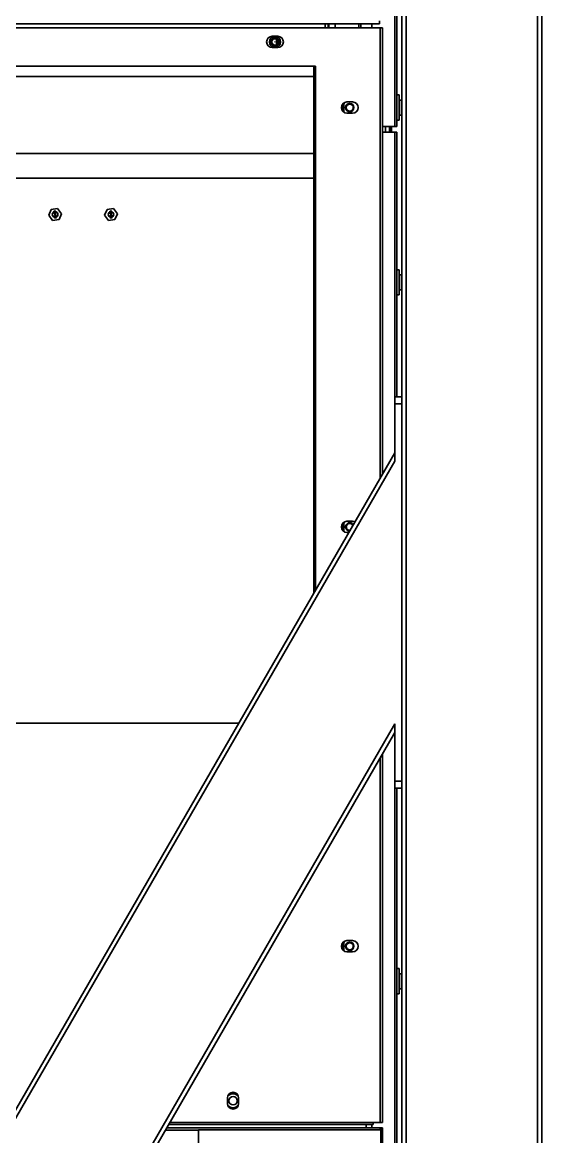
# Model space of a CAD drawing. Header units: millimetres. Extents: x 32496 to 166256, y 3504 to 23939.
# Drawn here: x 51811 to 52183, y 11259 to 12057 of the extents above; entities that cross this region are included whole.
import ezdxf

# ---------------------------------------------------------------- set-up
doc = ezdxf.new("R2010")
doc.units = ezdxf.units.MM
doc.layers.get('0').update_dxf_attribs({"lineweight": 35})

msp = doc.modelspace()

# ---------------------------------------------------------------- linework, layer by layer
at = {"linetype": 'Continuous'}
for p, q in [((52179.64, 13442.575), (52179.64, 10782.575)), ((52182.64, 13442.575), (52182.64, 10782.575)), ((52085.64, 13396.575), (52085.64, 10782.575)), ((52077.64, 11982.075), (52077.64, 12485.55)), ((52082.64, 12485.55), (52082.64, 11788.601)), ((52079.04, 12117.93), (52079.04, 11982.075)), ((51357.04, 12055.575), (52066.64, 12055.575)), ((52027.64, 12052.575), (52027.64, 12055.575)), ((52029.84, 12055.575), (52029.84, 12052.575)), ((52030.34, 12052.575), (52030.34, 12055.575)), ((52034.84, 12055.575), (52034.84, 12052.575)), ((52051.84, 12052.575), (52051.84, 12055.575)), ((52053.34, 12055.575), (52053.34, 12052.575)), ((52061.04, 12052.575), (52061.04, 12055.575)), ((52066.64, 12055.575), (52066.64, 12057.575)), ((51354.84, 12052.575), (52068.84, 12052.575)), ((51993.84, 12046.575), (51989.84, 12046.575)), ((52067.14, 11730.414), (52067.14, 12052.575)), ((52068.84, 12052.575), (52068.84, 11733.359)), ((51989.84, 12038.575), (51993.84, 12038.575)), ((51990.775, 12045.296), (51990.704, 12045.343)), ((51990.766, 12045.372), (51990.775, 12045.348)), ((51990.775, 12045.348), (51990.802, 12045.309)), ((51990.802, 12045.296), (51990.775, 12045.296)), ((51990.802, 12045.309), (51990.802, 12045.296)), ((51991.278, 12045.438), (51991.364, 12045.438)), ((51991.295, 12045.385), (51991.278, 12045.438)), ((51991.347, 12045.314), (51991.295, 12045.385)), ((51991.433, 12045.261), (51991.347, 12045.314)), ((51991.364, 12045.438), (51991.399, 12045.385)), ((51991.399, 12045.385), (51991.45, 12045.349)), ((51991.52, 12045.243), (51991.433, 12045.261)), ((51991.45, 12045.349), (51991.502, 12045.332)), ((51991.589, 12045.544), (51991.502, 12045.544)), ((51991.502, 12045.332), (51991.606, 12045.332)), ((51991.589, 12045.243), (51991.52, 12045.243)), ((51991.675, 12045.561), (51991.589, 12045.544)), ((51991.675, 12045.261), (51991.589, 12045.243)), ((51991.606, 12045.332), (51991.658, 12045.349)), ((51991.658, 12045.349), (51991.71, 12045.385)), ((51991.762, 12045.314), (51991.675, 12045.261)), ((51991.71, 12045.385), (51991.744, 12045.438)), ((51991.744, 12045.438), (51991.762, 12045.491)), ((51991.762, 12045.491), (51991.775, 12045.57)), ((51991.814, 12045.385), (51991.762, 12045.314)), ((51991.848, 12045.473), (51991.814, 12045.385)), ((51991.862, 12045.573), (51991.848, 12045.473)), ((51992.004, 12045.244), (51992.004, 12045.561)), ((51992.159, 12045.244), (51992.004, 12045.244)), ((51992.107, 12045.552), (51992.108, 12045.42)), ((51992.108, 12045.42), (51992.155, 12045.548)), ((51992.263, 12045.539), (51992.159, 12045.244)), ((51992.678, 12045.244), (51992.601, 12045.466)), ((51992.834, 12045.244), (51992.678, 12045.244)), ((51992.726, 12045.432), (51992.73, 12045.421)), ((51992.73, 12045.421), (51992.73, 12045.431)), ((51992.82, 12040.553), (51992.82, 12044.598)), ((51992.834, 12045.404), (51992.834, 12045.244)), ((51404.14, 12025.075), (52019.54, 12025.075)), ((52019.54, 12025.075), (52020.74, 12025.075)), ((52019.54, 11647.969), (52019.54, 12025.075)), ((52020.74, 12023.876), (52019.74, 12023.876)), ((52019.74, 11648.315), (52019.74, 12023.875)), ((52020.74, 12025.075), (52020.74, 12023.875)), ((52020.74, 11650.047), (52020.74, 12023.875)), ((52019.54, 12017.753), (51404.14, 12017.753)), ((52020.74, 12017.753), (52019.74, 12017.753)), ((52019.74, 12005.075), (52019.54, 12005.075)), ((52019.54, 12005.075), (52019.74, 12005.075)), ((52019.74, 12004.875), (52019.54, 12004.875)), ((52047.34, 11999.575), (52043.34, 11999.575)), ((52079.04, 12004.575), (52080.64, 12004.575)), ((52080.64, 11986.575), (52080.64, 12004.575)), ((52080.64, 12000.925), (52082.24, 12000.925)), ((52082.24, 12001.049), (52082.511, 12001.32)), ((52082.24, 11990.102), (52082.24, 12001.049)), ((52039.59, 11996.938), (52039.59, 11994.213)), ((52039.717, 11996.356), (52039.616, 11996.467)), ((52039.616, 11994.684), (52039.717, 11994.795)), ((52039.755, 11995.575), (52039.755, 11995.582)), ((52040.56, 11998.312), (52040.641, 11998.288)), ((52040.641, 11992.863), (52040.56, 11992.839)), ((52040.562, 11997.836), (52040.562, 11993.315)), ((52041.141, 11998.288), (52040.641, 11998.288)), ((52040.641, 11992.863), (52040.641, 11998.288)), ((52040.641, 11992.863), (52041.141, 11992.863)), ((52040.689, 11992.583), (52040.721, 11992.592)), ((52040.721, 11998.559), (52040.69, 11998.568)), ((52040.721, 11998.559), (52041.141, 11998.288)), ((52041.141, 11992.863), (52040.721, 11992.592)), ((52041.141, 11998.288), (52041.141, 11992.863)), ((52043.34, 11991.575), (52047.34, 11991.575)), ((52079.04, 11986.575), (52080.64, 11986.575)), ((52080.64, 11990.225), (52082.24, 11990.225)), ((52082.24, 11990.102), (52082.511, 11989.831)), ((52068.84, 11982.075), (52079.04, 11982.075)), ((52068.84, 11978.075), (52079.04, 11978.075)), ((52070.84, 11978.075), (52070.84, 11982.075)), ((52073.84, 11982.075), (52073.84, 11978.075)), ((52074.04, 11982.075), (52074.04, 11978.275)), ((52075.24, 11978.275), (52074.04, 11978.275)), ((52075.24, 11982.075), (52075.24, 11978.275)), ((52077.64, 11788.601), (52077.64, 11978.075)), ((52079.04, 11978.075), (52079.04, 11873.194)), ((51404.14, 11962.753), (52019.54, 11962.753)), ((52019.74, 11962.753), (52020.74, 11962.753)), ((52019.54, 11945.075), (51404.14, 11945.075)), ((52020.74, 11945.075), (52019.74, 11945.075)), ((51829.957, 11918.498), (51831.748, 11922.755)), ((51836.331, 11923.333), (51831.748, 11922.755)), ((51833.629, 11921.506), (51833.755, 11921.522)), ((51833.735, 11920.662), (51833.629, 11921.506)), ((51834.394, 11920.745), (51833.735, 11920.662)), ((51833.755, 11921.522), (51833.846, 11920.802)), ((51833.814, 11920.244), (51833.807, 11920.092)), ((51833.819, 11919.993), (51833.807, 11920.092)), ((51833.852, 11920.349), (51833.814, 11920.244)), ((51833.819, 11919.993), (51833.867, 11919.822)), ((51833.846, 11920.802), (51834.251, 11920.853)), ((51833.94, 11920.461), (51833.852, 11920.349)), ((51833.867, 11919.822), (51833.93, 11919.729)), ((51833.93, 11919.729), (51834.044, 11919.643)), ((51833.937, 11920.083), (51833.946, 11920.21)), ((51833.937, 11920.083), (51833.949, 11919.984)), ((51834.039, 11920.499), (51833.94, 11920.461)), ((51833.946, 11920.21), (51833.988, 11920.291)), ((51833.99, 11919.863), (51833.949, 11919.984)), ((51833.988, 11920.291), (51834.057, 11920.35)), ((51834.05, 11919.795), (51833.99, 11919.863)), ((51834.039, 11920.499), (51834.089, 11920.505)), ((51834.044, 11919.643), (51834.148, 11919.631)), ((51834.132, 11919.755), (51834.05, 11919.795)), ((51834.108, 11920.357), (51834.057, 11920.35)), ((51834.194, 11920.493), (51834.089, 11920.505)), ((51834.11, 11921.365), (51834.1, 11921.237)), ((51834.119, 11921.089), (51834.1, 11921.237)), ((51834.108, 11920.357), (51834.216, 11920.32)), ((51834.17, 11921.498), (51834.11, 11921.365)), ((51834.119, 11921.089), (51834.16, 11920.968)), ((51834.132, 11919.755), (51834.148, 11919.631)), ((51834.16, 11920.968), (51834.251, 11920.853)), ((51834.262, 11921.585), (51834.17, 11921.498)), ((51834.276, 11920.453), (51834.194, 11920.493)), ((51834.216, 11920.32), (51834.937, 11919.705)), ((51834.227, 11921.253), (51834.24, 11921.356)), ((51834.227, 11921.253), (51834.245, 11921.105)), ((51834.24, 11921.356), (51834.281, 11921.437)), ((51834.283, 11921.009), (51834.245, 11921.105)), ((51834.382, 11921.651), (51834.262, 11921.585)), ((51834.271, 11919.268), (51834.448, 11919.291)), ((51834.277, 11919.219), (51834.271, 11919.268)), ((51834.911, 11919.903), (51834.276, 11920.453)), ((51834.455, 11919.241), (51834.277, 11919.219)), ((51834.281, 11921.437), (51834.351, 11921.496)), ((51834.372, 11920.919), (51834.283, 11921.009)), ((51834.328, 11919.427), (51834.306, 11919.399)), ((51834.306, 11919.399), (51834.448, 11919.291)), ((51834.499, 11919.297), (51834.328, 11919.427)), ((51834.455, 11919.241), (51834.344, 11919.101)), ((51834.344, 11919.101), (51834.372, 11919.08)), ((51834.351, 11921.496), (51834.423, 11921.53)), ((51834.372, 11920.919), (51834.394, 11920.745)), ((51834.372, 11919.08), (51834.505, 11919.248)), ((51834.382, 11921.651), (51834.484, 11921.664)), ((51834.474, 11921.537), (51834.423, 11921.53)), ((51834.474, 11921.537), (51834.553, 11921.521)), ((51834.617, 11921.63), (51834.484, 11921.664)), ((51834.632, 11919.465), (51834.499, 11919.297)), ((51834.505, 11919.248), (51834.676, 11919.118)), ((51834.55, 11919.304), (51834.661, 11919.443)), ((51834.55, 11919.304), (51834.727, 11919.326)), ((51834.553, 11921.521), (51834.635, 11921.481)), ((51834.733, 11919.276), (51834.556, 11919.254)), ((51834.698, 11919.146), (51834.556, 11919.254)), ((51834.698, 11920.985), (51834.603, 11920.923)), ((51834.622, 11920.774), (51834.603, 11920.923)), ((51834.727, 11921.569), (51834.617, 11921.63)), ((51834.622, 11920.774), (51834.717, 11920.836)), ((51834.661, 11919.443), (51834.632, 11919.465)), ((51834.635, 11921.481), (51834.695, 11921.413)), ((51834.65, 11918.913), (51834.802, 11918.932)), ((51834.682, 11918.665), (51834.65, 11918.913)), ((51834.676, 11919.118), (51834.698, 11919.146)), ((51834.695, 11921.413), (51834.733, 11921.317)), ((51834.739, 11921.066), (51834.698, 11920.985)), ((51834.717, 11920.836), (51834.809, 11920.924)), ((51834.819, 11921.454), (51834.727, 11921.569)), ((51834.727, 11919.326), (51834.733, 11919.276)), ((51834.752, 11921.168), (51834.733, 11921.317)), ((51834.752, 11921.168), (51834.739, 11921.066)), ((51834.802, 11918.932), (51834.834, 11918.684)), ((51834.809, 11920.924), (51834.869, 11921.057)), ((51834.86, 11921.333), (51834.819, 11921.454)), ((51834.824, 11920.598), (51834.951, 11920.614)), ((51834.911, 11919.903), (51834.824, 11920.598)), ((51834.86, 11921.333), (51834.879, 11921.184)), ((51834.869, 11921.057), (51834.879, 11921.184)), ((51835.063, 11919.721), (51834.937, 11919.705)), ((51834.951, 11920.614), (51835.063, 11919.721)), ((51836.331, 11923.333), (51839.122, 11919.653)), ((51839.122, 11919.653), (51837.331, 11915.396)), ((51869.957, 11918.498), (51871.748, 11922.755)), ((51876.331, 11923.333), (51871.748, 11922.755)), ((51873.629, 11921.506), (51873.755, 11921.522)), ((51873.735, 11920.662), (51873.629, 11921.506)), ((51874.394, 11920.745), (51873.735, 11920.662)), ((51873.755, 11921.522), (51873.846, 11920.802)), ((51873.814, 11920.244), (51873.807, 11920.092)), ((51873.819, 11919.993), (51873.807, 11920.092)), ((51873.852, 11920.349), (51873.814, 11920.244)), ((51873.819, 11919.993), (51873.867, 11919.822)), ((51873.846, 11920.802), (51874.251, 11920.853)), ((51873.94, 11920.461), (51873.852, 11920.349)), ((51873.867, 11919.822), (51873.93, 11919.729)), ((51873.93, 11919.729), (51874.044, 11919.643)), ((51873.937, 11920.083), (51873.946, 11920.21)), ((51873.937, 11920.083), (51873.949, 11919.984)), ((51874.039, 11920.499), (51873.94, 11920.461)), ((51873.946, 11920.21), (51873.988, 11920.291)), ((51873.99, 11919.863), (51873.949, 11919.984)), ((51873.988, 11920.291), (51874.057, 11920.35)), ((51874.05, 11919.795), (51873.99, 11919.863)), ((51874.039, 11920.499), (51874.089, 11920.505)), ((51874.044, 11919.643), (51874.148, 11919.631)), ((51874.132, 11919.755), (51874.05, 11919.795)), ((51874.108, 11920.357), (51874.057, 11920.35)), ((51874.194, 11920.493), (51874.089, 11920.505)), ((51874.11, 11921.365), (51874.1, 11921.237)), ((51874.119, 11921.089), (51874.1, 11921.237)), ((51874.108, 11920.357), (51874.216, 11920.32)), ((51874.17, 11921.498), (51874.11, 11921.365)), ((51874.119, 11921.089), (51874.16, 11920.968)), ((51874.132, 11919.755), (51874.148, 11919.631)), ((51874.16, 11920.968), (51874.251, 11920.853)), ((51874.262, 11921.585), (51874.17, 11921.498)), ((51874.276, 11920.453), (51874.194, 11920.493)), ((51874.216, 11920.32), (51874.937, 11919.705)), ((51874.227, 11921.253), (51874.24, 11921.356)), ((51874.227, 11921.253), (51874.245, 11921.105)), ((51874.24, 11921.356), (51874.281, 11921.437)), ((51874.283, 11921.009), (51874.245, 11921.105)), ((51874.382, 11921.651), (51874.262, 11921.585)), ((51874.271, 11919.268), (51874.448, 11919.291)), ((51874.277, 11919.219), (51874.271, 11919.268)), ((51874.911, 11919.903), (51874.276, 11920.453)), ((51874.455, 11919.241), (51874.277, 11919.219)), ((51874.281, 11921.437), (51874.351, 11921.496)), ((51874.372, 11920.919), (51874.283, 11921.009)), ((51874.328, 11919.427), (51874.306, 11919.399)), ((51874.306, 11919.399), (51874.448, 11919.291)), ((51874.499, 11919.297), (51874.328, 11919.427)), ((51874.455, 11919.241), (51874.344, 11919.101)), ((51874.344, 11919.101), (51874.372, 11919.08)), ((51874.351, 11921.496), (51874.423, 11921.53)), ((51874.372, 11920.919), (51874.394, 11920.745)), ((51874.372, 11919.08), (51874.505, 11919.248)), ((51874.382, 11921.651), (51874.484, 11921.664)), ((51874.474, 11921.537), (51874.423, 11921.53)), ((51874.474, 11921.537), (51874.553, 11921.521)), ((51874.617, 11921.63), (51874.484, 11921.664)), ((51874.632, 11919.465), (51874.499, 11919.297)), ((51874.505, 11919.248), (51874.676, 11919.118)), ((51874.55, 11919.304), (51874.661, 11919.443)), ((51874.55, 11919.304), (51874.727, 11919.326)), ((51874.553, 11921.521), (51874.635, 11921.481)), ((51874.733, 11919.276), (51874.556, 11919.254)), ((51874.698, 11919.146), (51874.556, 11919.254)), ((51874.698, 11920.985), (51874.603, 11920.923)), ((51874.622, 11920.774), (51874.603, 11920.923)), ((51874.727, 11921.569), (51874.617, 11921.63)), ((51874.622, 11920.774), (51874.717, 11920.836)), ((51874.661, 11919.443), (51874.632, 11919.465)), ((51874.635, 11921.481), (51874.695, 11921.413)), ((51874.65, 11918.913), (51874.802, 11918.932)), ((51874.682, 11918.665), (51874.65, 11918.913)), ((51874.676, 11919.118), (51874.698, 11919.146)), ((51874.695, 11921.413), (51874.733, 11921.317)), ((51874.739, 11921.066), (51874.698, 11920.985)), ((51874.717, 11920.836), (51874.809, 11920.924)), ((51874.819, 11921.454), (51874.727, 11921.569)), ((51874.727, 11919.326), (51874.733, 11919.276)), ((51874.752, 11921.168), (51874.733, 11921.317)), ((51874.752, 11921.168), (51874.739, 11921.066)), ((51874.802, 11918.932), (51874.834, 11918.684)), ((51874.809, 11920.924), (51874.869, 11921.057)), ((51874.86, 11921.333), (51874.819, 11921.454)), ((51874.824, 11920.598), (51874.951, 11920.614)), ((51874.911, 11919.903), (51874.824, 11920.598)), ((51874.86, 11921.333), (51874.879, 11921.184)), ((51874.869, 11921.057), (51874.879, 11921.184)), ((51875.063, 11919.721), (51874.937, 11919.705)), ((51874.951, 11920.614), (51875.063, 11919.721)), ((51876.331, 11923.333), (51879.122, 11919.653)), ((51879.122, 11919.653), (51877.331, 11915.396)), ((51832.749, 11914.818), (51829.957, 11918.498)), ((51832.749, 11914.818), (51837.331, 11915.396)), ((51833.998, 11918.579), (51834.682, 11918.665)), ((51834.016, 11918.43), (51833.998, 11918.579)), ((51834.016, 11918.43), (51834.775, 11917.921)), ((51834.116, 11917.636), (51835.307, 11917.786)), ((51834.145, 11917.413), (51834.116, 11917.636)), ((51834.145, 11917.413), (51835.255, 11917.175)), ((51834.7, 11918.516), (51834.219, 11918.456)), ((51834.753, 11918.095), (51834.219, 11918.456)), ((51835.255, 11917.175), (51834.238, 11916.669)), ((51834.266, 11916.446), (51834.238, 11916.669)), ((51835.457, 11916.596), (51834.266, 11916.446)), ((51835.326, 11917.637), (51834.388, 11917.519)), ((51835.369, 11917.29), (51834.388, 11917.519)), ((51834.501, 11916.626), (51835.395, 11917.092)), ((51834.501, 11916.626), (51835.438, 11916.745)), ((51834.753, 11918.095), (51834.7, 11918.516)), ((51834.927, 11917.94), (51834.775, 11917.921)), ((51834.834, 11918.684), (51835.188, 11918.729)), ((51835.207, 11918.58), (51834.852, 11918.535)), ((51834.852, 11918.535), (51834.927, 11917.94)), ((51835.188, 11918.729), (51835.207, 11918.58)), ((51835.307, 11917.786), (51835.326, 11917.637)), ((51835.369, 11917.29), (51835.395, 11917.092)), ((51835.438, 11916.745), (51835.457, 11916.596)), ((51872.749, 11914.818), (51869.957, 11918.498)), ((51872.749, 11914.818), (51877.331, 11915.396)), ((51873.998, 11918.579), (51874.682, 11918.665)), ((51874.016, 11918.43), (51873.998, 11918.579)), ((51874.016, 11918.43), (51874.775, 11917.921)), ((51874.116, 11917.636), (51875.307, 11917.786)), ((51874.145, 11917.413), (51874.116, 11917.636)), ((51874.145, 11917.413), (51875.255, 11917.175)), ((51874.7, 11918.516), (51874.219, 11918.456)), ((51874.753, 11918.095), (51874.219, 11918.456)), ((51875.255, 11917.175), (51874.238, 11916.669)), ((51874.266, 11916.446), (51874.238, 11916.669)), ((51875.457, 11916.596), (51874.266, 11916.446)), ((51875.326, 11917.637), (51874.388, 11917.519)), ((51875.369, 11917.29), (51874.388, 11917.519)), ((51874.501, 11916.626), (51875.395, 11917.092)), ((51874.501, 11916.626), (51875.438, 11916.745)), ((51874.753, 11918.095), (51874.7, 11918.516)), ((51874.927, 11917.94), (51874.775, 11917.921)), ((51874.834, 11918.684), (51875.188, 11918.729)), ((51875.207, 11918.58), (51874.852, 11918.535)), ((51874.852, 11918.535), (51874.927, 11917.94)), ((51875.188, 11918.729), (51875.207, 11918.58)), ((51875.307, 11917.786), (51875.326, 11917.637)), ((51875.369, 11917.29), (51875.395, 11917.092)), ((51875.438, 11916.745), (51875.457, 11916.596)), ((52019.54, 11898.986), (52019.74, 11898.986)), ((52019.54, 11897.947), (52019.74, 11897.947)), ((52079.04, 11879.575), (52080.64, 11879.575)), ((52080.64, 11861.575), (52080.64, 11879.575)), ((52079.04, 11873.194), (52079.04, 11867.93)), ((52080.64, 11875.925), (52082.24, 11875.925)), ((52082.24, 11876.049), (52082.511, 11876.32)), ((52082.24, 11865.102), (52082.24, 11876.049)), ((52079.04, 11867.93), (52079.04, 11788.601)), ((52080.64, 11865.225), (52082.24, 11865.225)), ((52082.24, 11865.102), (52082.511, 11864.831)), ((52079.04, 11861.575), (52080.64, 11861.575)), ((52082.64, 11788.601), (52077.64, 11788.601)), ((52077.64, 11742.601), (52077.64, 11788.601)), ((52082.64, 11783.601), (52077.64, 11783.601)), ((52082.64, 11788.601), (52082.64, 11508.601)), ((52019.74, 11768.806), (52019.54, 11768.806)), ((52077.64, 11748.601), (51577.64, 10882.575)), ((52077.64, 11742.601), (51581.104, 10882.575)), ((52039.59, 11696.938), (52039.59, 11694.213)), ((52039.717, 11696.356), (52039.616, 11696.467)), ((52040.56, 11698.312), (52040.641, 11698.288)), ((52040.562, 11697.836), (52040.562, 11693.315)), ((52041.141, 11698.288), (52040.641, 11698.288)), ((52040.641, 11692.863), (52040.641, 11698.288)), ((52040.721, 11698.559), (52040.69, 11698.568)), ((52040.721, 11698.559), (52041.141, 11698.288)), ((52041.141, 11698.288), (52041.141, 11692.863)), ((52047.34, 11699.575), (52043.34, 11699.575)), ((52039.616, 11694.684), (52039.717, 11694.795)), ((52039.755, 11695.575), (52039.755, 11695.582)), ((52040.641, 11692.863), (52040.56, 11692.839)), ((52040.641, 11692.863), (52041.141, 11692.863)), ((52040.689, 11692.583), (52040.721, 11692.592)), ((52041.141, 11692.863), (52040.721, 11692.592)), ((52043.34, 11691.575), (52044.716, 11691.575)), ((51402.94, 11555.075), (51965.908, 11555.075)), ((52077.64, 11554.601), (51689.646, 10882.575)), ((52077.64, 11508.601), (52077.64, 11554.601)), ((52077.64, 11548.601), (51693.11, 10882.575)), ((52067.14, 11269.575), (52067.14, 11530.414)), ((52068.84, 11533.359), (52068.84, 11269.575)), ((52082.64, 11513.601), (52077.64, 11513.601)), ((52082.64, 11508.601), (52077.64, 11508.601)), ((52077.64, 10982.575), (52077.64, 11508.601)), ((52079.04, 11508.601), (52079.04, 11373.194)), ((52082.64, 11508.601), (52082.64, 10782.575)), ((52039.59, 11396.938), (52039.59, 11394.213)), ((52039.717, 11396.356), (52039.616, 11396.467)), ((52039.616, 11394.684), (52039.717, 11394.795)), ((52039.755, 11395.575), (52039.755, 11395.582)), ((52040.56, 11398.312), (52040.641, 11398.288)), ((52040.641, 11392.863), (52040.56, 11392.839)), ((52040.562, 11397.836), (52040.562, 11393.315)), ((52041.141, 11398.288), (52040.641, 11398.288)), ((52040.641, 11392.863), (52040.641, 11398.288)), ((52040.641, 11392.863), (52041.141, 11392.863)), ((52040.721, 11398.559), (52040.69, 11398.568)), ((52040.721, 11398.559), (52041.141, 11398.288)), ((52041.141, 11392.863), (52040.721, 11392.592)), ((52041.141, 11398.288), (52041.141, 11392.863)), ((52047.34, 11399.575), (52043.34, 11399.575)), ((52040.689, 11392.583), (52040.721, 11392.592)), ((52043.34, 11391.575), (52047.34, 11391.575)), ((52079.04, 11379.575), (52080.64, 11379.575)), ((52080.64, 11361.575), (52080.64, 11379.575)), ((52079.04, 11373.194), (52079.04, 11367.93)), ((52080.64, 11375.925), (52082.24, 11375.925)), ((52082.24, 11376.049), (52082.511, 11376.32)), ((52082.24, 11365.102), (52082.24, 11376.049)), ((52079.04, 11367.93), (52079.04, 11123.194)), ((52079.04, 11361.575), (52080.64, 11361.575)), ((52080.64, 11365.225), (52082.24, 11365.225)), ((52082.24, 11365.102), (52082.511, 11364.831)), ((51957.84, 11287.075), (51957.84, 11283.075)), ((51965.84, 11283.075), (51965.84, 11287.075)), ((51914.235, 11265.575), (52068.84, 11265.575)), ((51914.35, 11265.775), (52057.14, 11265.775)), ((51915.678, 11268.075), (52062.14, 11268.075)), ((51916.544, 11269.575), (52062.14, 11269.575)), ((52057.14, 11265.575), (52057.14, 11268.075)), ((52061.04, 11265.575), (52061.04, 11268.075)), ((52062.14, 11269.575), (52068.84, 11269.575)), ((52062.14, 11268.075), (52062.14, 11269.575)), ((52067.14, 11265.575), (52067.14, 11264.175)), ((52067.44, 10983.975), (52067.44, 11265.575)), ((52068.84, 10982.575), (52068.84, 11265.575)), ((51913.369, 11264.075), (51937.14, 11264.075)), ((52067.14, 11264.175), (51937.14, 11264.175)), ((51937.14, 10881.575), (51937.14, 11264.075))]:
    msp.add_line(p, q, dxfattribs=at)
for points in [[(52039.717, 11996.356), (52039.683, 11996.393), (52039.65, 11996.43), (52039.616, 11996.467)], [(52039.616, 11994.684), (52039.65, 11994.721), (52039.683, 11994.758), (52039.717, 11994.795)], [(52039.717, 11696.356), (52039.683, 11696.393), (52039.65, 11696.43), (52039.616, 11696.467)], [(52039.616, 11694.684), (52039.65, 11694.721), (52039.683, 11694.758), (52039.717, 11694.795)], [(52039.717, 11396.356), (52039.683, 11396.393), (52039.65, 11396.43), (52039.616, 11396.467)], [(52039.616, 11394.684), (52039.65, 11394.721), (52039.683, 11394.758), (52039.717, 11394.795)]]:
    msp.add_lwpolyline(points, dxfattribs=at)
for centre, radius in [((51991.84, 12042.575), 4), ((51991.84, 12042.575), 3), ((51991.84, 12042.575), 2.25), ((51991.84, 12042.575), 0.1), ((52045.34, 11995.575), 3), ((52045.34, 11995.575), 2.5), ((51834.54, 11919.075), 2), ((51874.54, 11919.075), 2), ((52045.34, 11395.575), 3), ((52045.34, 11395.575), 2.5), ((51961.84, 11285.075), 3)]:
    msp.add_circle(centre, radius, dxfattribs=at)
for centre, radius, start, end in [((51989.84, 12042.575), 4, 90, 270), ((51993.84, 12042.575), 4, 270, 90), ((52019.54, 12023.875), 1.2, 0, 90), ((52019.54, 12023.875), 0.2, 0, 90), ((52043.34, 11995.575), 4, 90, 270), ((52045.34, 11995.575), 5.499, 145.89281, 147.135694), ((52045.34, 11995.575), 4.999, 130.344808, 147.135694), ((52047.34, 11995.575), 4, 270, 90), ((52045.34, 11995.575), 5.661, 177.865042, 182.134958), ((52045.34, 11995.575), 5.585, 149.24232, 179.937678), ((52045.34, 11995.575), 5.585, 180, 210.761228), ((52045.34, 11995.575), 5.285, 154.679393, 205.320607), ((52041.069, 11998.32), 0.509, 163.919462, 180.857798), ((52045.34, 11995.575), 5.499, 212.864306, 214.099446), ((52045.34, 11995.575), 4.999, 212.864306, 229.65844), ((52075.44, 11978.275), 1.4, 180, 188.236633), ((52075.44, 11978.275), 0.2, 180, 270), ((52043.34, 11695.575), 4, 90, 270), ((52045.34, 11695.575), 5.661, 177.865042, 182.134958), ((52045.34, 11695.575), 5.585, 149.24232, 179.937678), ((52045.34, 11695.575), 5.285, 154.679393, 205.320607), ((52041.069, 11698.32), 0.509, 163.919462, 180.857798), ((52045.34, 11695.575), 5.499, 145.89281, 147.135694), ((52045.34, 11695.575), 4.999, 130.344808, 147.135694), ((52045.34, 11695.575), 3, 30.763483, 269.163257), ((52045.34, 11695.575), 2.5, 24.175543, 275.9282), ((52047.34, 11695.575), 4, 63.904835, 90), ((52045.34, 11695.575), 3, 30.75283, 30.763483), ((52045.34, 11695.575), 5.585, 180, 210.761228), ((52045.34, 11695.575), 5.499, 212.864306, 214.099446), ((52045.34, 11695.575), 4.999, 212.864306, 229.65844), ((52043.34, 11395.575), 4, 90, 270), ((52045.34, 11395.575), 5.661, 177.865042, 182.134958), ((52045.34, 11395.575), 5.585, 149.24232, 179.937678), ((52045.34, 11395.575), 5.585, 180, 210.761228), ((52045.34, 11395.575), 5.285, 154.679393, 205.320607), ((52041.069, 11398.32), 0.509, 163.919462, 180.857798), ((52045.34, 11395.575), 5.499, 145.89281, 147.135694), ((52045.34, 11395.575), 4.999, 130.344808, 147.135694), ((52045.34, 11395.575), 4.999, 212.864306, 229.65844), ((52047.34, 11395.575), 4, 270, 90), ((52045.34, 11395.575), 5.499, 212.864306, 214.099446), ((51961.84, 11287.075), 4, 0, 180), ((51961.84, 11285.075), 5, 40.41921, 139.589237), ((51961.84, 11283.075), 4, 180, 0), ((51961.84, 11285.075), 5, 220.41921, 319.589237)]:
    msp.add_arc(centre, radius, start, end, dxfattribs=at)
msp.add_ellipse((52018.34, 11762.34), major_axis=(0, 1.617), ratio=0.8660254, start_param=4.1792104, end_param=4.712389, dxfattribs=at)
for points, knots in [([(52039.717, 11996.356), (52039.711, 11996.317), (52039.683, 11996.237), (52039.625, 11996.175), (52039.59, 11996.151)], [0, 0, 0, 0, 0.4840345, 1, 1, 1, 1]), ([(52039.717, 11994.795), (52039.711, 11994.835), (52039.683, 11994.914), (52039.625, 11994.976), (52039.59, 11995)], [0, 0, 0, 0, 0.4870421, 1, 1, 1, 1]), ([(52039.682, 11995.786), (52039.684, 11995.824), (52039.687, 11995.897), (52039.693, 11996.003), (52039.7, 11996.1), (52039.707, 11996.184), (52039.712, 11996.245), (52039.715, 11996.285), (52039.717, 11996.309), (52039.718, 11996.328), (52039.718, 11996.342), (52039.718, 11996.35), (52039.718, 11996.355), (52039.717, 11996.356)], [0, 0, 0, 0, 0.1964865, 0.3846809, 0.5567494, 0.706456, 0.8286292, 0.8782322, 0.9196984, 0.9527628, 0.9771907, 0.9928965, 1, 1, 1, 1]), ([(52039.717, 11994.795), (52039.718, 11994.796), (52039.718, 11994.801), (52039.718, 11994.809), (52039.718, 11994.823), (52039.717, 11994.842), (52039.715, 11994.866), (52039.712, 11994.906), (52039.707, 11994.967), (52039.7, 11995.051), (52039.693, 11995.148), (52039.687, 11995.254), (52039.684, 11995.327), (52039.682, 11995.365)], [0, 0, 0, 0, 0.0070922, 0.0227762, 0.0472013, 0.0802905, 0.1217895, 0.1714132, 0.2935698, 0.4432488, 0.6153365, 0.8035356, 1, 1, 1, 1]), ([(52040.58, 11992.69), (52040.576, 11992.702), (52040.564, 11992.751), (52040.559, 11992.801), (52040.56, 11992.839)], [0, 0, 0, 0, 0.2449643, 1, 1, 1, 1]), ([(52040.562, 11997.836), (52040.562, 11997.877), (52040.562, 11998.035), (52040.561, 11998.194), (52040.56, 11998.312)], [0, 0, 0, 0, 0.2575485, 1, 1, 1, 1]), ([(52040.56, 11992.839), (52040.56, 11992.877), (52040.562, 11993.035), (52040.562, 11993.194), (52040.562, 11993.315)], [0, 0, 0, 0, 0.2366786, 1, 1, 1, 1]), ([(52040.641, 11998.288), (52040.641, 11998.336), (52040.655, 11998.431), (52040.695, 11998.519), (52040.721, 11998.559)], [0, 0, 0, 0, 0.5, 1, 1, 1, 1]), ([(52040.641, 11992.863), (52040.641, 11992.815), (52040.655, 11992.72), (52040.695, 11992.632), (52040.721, 11992.592)], [0, 0, 0, 0, 0.5, 1, 1, 1, 1]), ([(52082.511, 11989.831), (52082.486, 11989.855), (52082.393, 11989.951), (52082.303, 11990.05), (52082.24, 11990.127)], [0, 0, 0, 0, 0.2550615, 1, 1, 1, 1]), ([(52082.511, 11864.831), (52082.486, 11864.855), (52082.393, 11864.951), (52082.303, 11865.05), (52082.24, 11865.127)], [0, 0, 0, 0, 0.2550615, 1, 1, 1, 1]), ([(52039.717, 11696.356), (52039.711, 11696.317), (52039.683, 11696.237), (52039.625, 11696.175), (52039.59, 11696.151)], [0, 0, 0, 0, 0.4840345, 1, 1, 1, 1]), ([(52039.682, 11695.786), (52039.684, 11695.824), (52039.687, 11695.897), (52039.693, 11696.003), (52039.7, 11696.1), (52039.707, 11696.184), (52039.712, 11696.245), (52039.715, 11696.285), (52039.717, 11696.309), (52039.718, 11696.328), (52039.718, 11696.342), (52039.718, 11696.35), (52039.718, 11696.355), (52039.717, 11696.356)], [0, 0, 0, 0, 0.1964865, 0.3846809, 0.5567494, 0.706456, 0.8286292, 0.8782322, 0.9196984, 0.9527628, 0.9771907, 0.9928965, 1, 1, 1, 1]), ([(52040.562, 11697.836), (52040.562, 11697.877), (52040.562, 11698.035), (52040.561, 11698.194), (52040.56, 11698.312)], [0, 0, 0, 0, 0.2575485, 1, 1, 1, 1]), ([(52040.641, 11698.288), (52040.641, 11698.336), (52040.655, 11698.431), (52040.695, 11698.519), (52040.721, 11698.559)], [0, 0, 0, 0, 0.5, 1, 1, 1, 1]), ([(52039.717, 11694.795), (52039.711, 11694.835), (52039.683, 11694.914), (52039.625, 11694.976), (52039.59, 11695)], [0, 0, 0, 0, 0.4870421, 1, 1, 1, 1]), ([(52039.717, 11694.795), (52039.718, 11694.796), (52039.718, 11694.801), (52039.718, 11694.809), (52039.718, 11694.823), (52039.717, 11694.842), (52039.715, 11694.866), (52039.712, 11694.906), (52039.707, 11694.967), (52039.7, 11695.051), (52039.693, 11695.148), (52039.687, 11695.254), (52039.684, 11695.327), (52039.682, 11695.365)], [0, 0, 0, 0, 0.0070922, 0.0227762, 0.0472013, 0.0802905, 0.1217895, 0.1714132, 0.2935698, 0.4432488, 0.6153365, 0.8035356, 1, 1, 1, 1]), ([(52040.58, 11692.69), (52040.576, 11692.702), (52040.564, 11692.751), (52040.559, 11692.801), (52040.56, 11692.839)], [0, 0, 0, 0, 0.2449643, 1, 1, 1, 1]), ([(52040.56, 11692.839), (52040.56, 11692.877), (52040.562, 11693.035), (52040.562, 11693.194), (52040.562, 11693.315)], [0, 0, 0, 0, 0.2366786, 1, 1, 1, 1]), ([(52040.641, 11692.863), (52040.641, 11692.815), (52040.655, 11692.72), (52040.695, 11692.632), (52040.721, 11692.592)], [0, 0, 0, 0, 0.5, 1, 1, 1, 1]), ([(52039.717, 11396.356), (52039.711, 11396.317), (52039.683, 11396.237), (52039.625, 11396.175), (52039.59, 11396.151)], [0, 0, 0, 0, 0.4840345, 1, 1, 1, 1]), ([(52039.717, 11394.795), (52039.711, 11394.835), (52039.683, 11394.914), (52039.625, 11394.976), (52039.59, 11395)], [0, 0, 0, 0, 0.4870421, 1, 1, 1, 1]), ([(52039.682, 11395.786), (52039.684, 11395.824), (52039.687, 11395.897), (52039.693, 11396.003), (52039.7, 11396.1), (52039.707, 11396.184), (52039.712, 11396.245), (52039.715, 11396.285), (52039.717, 11396.309), (52039.718, 11396.328), (52039.718, 11396.342), (52039.718, 11396.35), (52039.718, 11396.355), (52039.717, 11396.356)], [0, 0, 0, 0, 0.1964865, 0.3846809, 0.5567494, 0.706456, 0.8286292, 0.8782322, 0.9196984, 0.9527628, 0.9771907, 0.9928965, 1, 1, 1, 1]), ([(52039.717, 11394.795), (52039.718, 11394.796), (52039.718, 11394.801), (52039.718, 11394.809), (52039.718, 11394.823), (52039.717, 11394.842), (52039.715, 11394.866), (52039.712, 11394.906), (52039.707, 11394.967), (52039.7, 11395.051), (52039.693, 11395.148), (52039.687, 11395.254), (52039.684, 11395.327), (52039.682, 11395.365)], [0, 0, 0, 0, 0.0070922, 0.0227762, 0.0472013, 0.0802905, 0.1217895, 0.1714132, 0.2935698, 0.4432488, 0.6153365, 0.8035356, 1, 1, 1, 1]), ([(52040.58, 11392.69), (52040.576, 11392.702), (52040.564, 11392.751), (52040.559, 11392.801), (52040.56, 11392.839)], [0, 0, 0, 0, 0.2449643, 1, 1, 1, 1]), ([(52040.562, 11397.836), (52040.562, 11397.877), (52040.562, 11398.035), (52040.561, 11398.194), (52040.56, 11398.312)], [0, 0, 0, 0, 0.2575485, 1, 1, 1, 1]), ([(52040.56, 11392.839), (52040.56, 11392.877), (52040.562, 11393.035), (52040.562, 11393.194), (52040.562, 11393.315)], [0, 0, 0, 0, 0.2366786, 1, 1, 1, 1]), ([(52040.641, 11398.288), (52040.641, 11398.336), (52040.655, 11398.431), (52040.695, 11398.519), (52040.721, 11398.559)], [0, 0, 0, 0, 0.5, 1, 1, 1, 1]), ([(52040.641, 11392.863), (52040.641, 11392.815), (52040.655, 11392.72), (52040.695, 11392.632), (52040.721, 11392.592)], [0, 0, 0, 0, 0.5, 1, 1, 1, 1]), ([(52082.511, 11364.831), (52082.486, 11364.855), (52082.393, 11364.951), (52082.303, 11365.05), (52082.24, 11365.127)], [0, 0, 0, 0, 0.2550615, 1, 1, 1, 1])]:
    msp.add_open_spline(points, degree=3, knots=knots, dxfattribs=at)
for points in [[(52082.24, 11997.758), (52082.331, 11997.982), (52082.432, 11998.202), (52082.54, 11998.418)], [(52082.54, 11992.644), (52082.432, 11992.861), (52082.331, 11993.08), (52082.24, 11993.304)], [(52082.24, 11872.758), (52082.331, 11872.982), (52082.432, 11873.202), (52082.54, 11873.418)], [(52082.54, 11867.644), (52082.432, 11867.861), (52082.331, 11868.08), (52082.24, 11868.304)], [(52082.24, 11372.758), (52082.331, 11372.982), (52082.432, 11373.202), (52082.54, 11373.418)], [(52082.54, 11367.644), (52082.432, 11367.861), (52082.331, 11368.08), (52082.24, 11368.304)]]:
    msp.add_open_spline(points, degree=3, dxfattribs=at)

doc.saveas('drawing.dxf')
